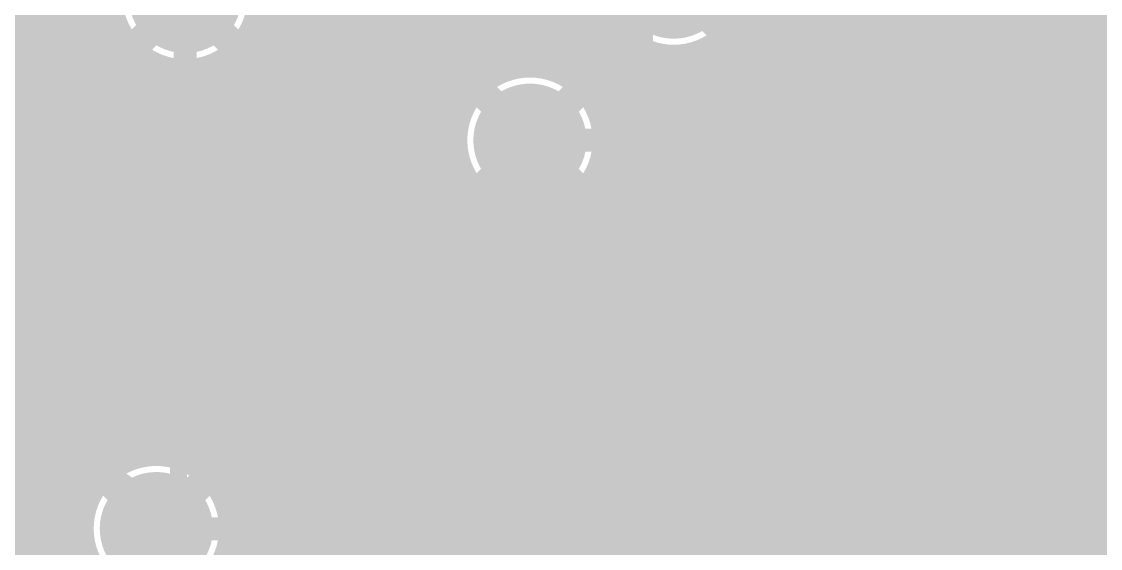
# Model space of a CAD drawing. Extents: x -118 to 4, y -52 to 56.
# Drawn here: x -24.43 to -14.9, y 28.66 to 33.31 of the extents above; entities that cross this region are included whole.
import ezdxf

# ---------------------------------------------------------------- set-up
doc = ezdxf.new("R2010")
doc.units = 0
doc.header["$MEASUREMENT"] = 0
doc.layers.get('0').update_dxf_attribs({"linetype": 'CONTINUOUS'})
for name, color, linetype in [('22-302-0_BOT', 7, 'CONTINUOUS'), ('22-302-0_DRD', 7, 'CONTINUOUS'), ('22-302-0_DRL', 2, 'CONTINUOUS'), ('22-302-0_GND', 1, 'CONTINUOUS'), ('22-302-0_IN1', 3, 'CONTINUOUS'), ('22-302-0_SMB', 5, 'CONTINUOUS'), ('22-302-0_SMT', 10, 'CONTINUOUS'), ('22-302-0_SPB', 14, 'CONTINUOUS'), ('22-302-0_SPT', 9, 'CONTINUOUS'), ('22-302-0_SSB', 12, 'CONTINUOUS'), ('22-302-0_SST', 11, 'CONTINUOUS'), ('22-302-0_TOP', 13, 'CONTINUOUS'), ('THRUHOLE_TAP', 7, 'CONTINUOUS')]:
    doc.layers.add(name, color=color, linetype=linetype)

# ---------------------------------------------------------------- blocks, each defined once
blk = doc.blocks.new('ROUND_50')
at = {"const_width": 0.35052}
blk.add_lwpolyline([(-0.17526, 0, 1), (0.17526, 0, 1)], format="xyb", close=True, dxfattribs=at)
blk = doc.blocks.new('OBLONG_64')
at = {"const_width": 0.2794}
blk.add_lwpolyline([(0, 0.7493), (0, -0.7493)], dxfattribs=at)
at = {"const_width": 0.1397}
for points in [[(-0.06985, 0.7493, 1), (0.06985, 0.7493, 1)], [(-0.06985, -0.7493, 1), (0.06985, -0.7493, 1)]]:
    blk.add_lwpolyline(points, format="xyb", close=True, dxfattribs=at)
blk = doc.blocks.new('RECTANGLE_11')
blk.add_solid([(0.1397, 0.889), (0.1397, -0.889), (-0.1397, 0.889), (-0.1397, -0.889)])
blk = doc.blocks.new('ROUND_106')
at = {"const_width": 0.10033}
blk.add_lwpolyline([(-0.050164, 0, 1), (0.050164, 0, 1)], format="xyb", close=True, dxfattribs=at)
blk = doc.blocks.new('ROUND_107')
at = {"const_width": 0.10033}
blk.add_lwpolyline([(-0.050164, 0, 1), (0.050164, 0, 1)], format="xyb", close=True, dxfattribs=at)
blk = doc.blocks.new('ROUND_93')
at = {"const_width": 0.50038}
blk.add_lwpolyline([(-0.25019, 0, 1), (0.25019, 0, 1)], format="xyb", close=True, dxfattribs=at)
blk = doc.blocks.new('ROUND_95')
at = {"const_width": 0.50038}
blk.add_lwpolyline([(-0.25019, 0, 1), (0.25019, 0, 1)], format="xyb", close=True, dxfattribs=at)
blk = doc.blocks.new('ROUND_58')
at = {"const_width": 0.35052}
blk.add_lwpolyline([(-0.17526, 0, 1), (0.17526, 0, 1)], format="xyb", close=True, dxfattribs=at)
blk = doc.blocks.new('RECTANGLE_10')
blk.add_solid([(0.63627, 0.51308), (0.63627, -0.51308), (-0.63627, 0.51308), (-0.63627, -0.51308)])
blk = doc.blocks.new('ROUND_98')
at = {"const_width": 0.10033}
blk.add_lwpolyline([(-0.050164, 0, 1), (0.050164, 0, 1)], format="xyb", close=True, dxfattribs=at)

msp = doc.modelspace()

# ---------------------------------------------------------------- linework, layer by layer
at = {"layer": '22-302-0_BOT'}
for points, const_width in [([(-1.27, 55.118), (-1.27, 42.418), (-3.429, 40.259), (-3.429, 30.099), (-4.318, 29.21), (-16.129, 29.21), (-16.45158, 29.53258), (-16.45158, 30.5181)], 0.2032), ([(-19.304, 38.862), (-19.304, 35.687), (-22.95652, 32.03448), (-22.95652, 30.5181)], 0.2032), ([(-18.034, 37.719), (-18.034, 34.925), (-17.45234, 34.34334), (-17.45234, 30.5181)], 0.2032), ([(-16.95196, 30.5181), (-16.95196, 36.50996), (-17.018, 36.576), (-16.891, 36.576)], 0.2032), ([(-15.3162, 35.82416), (-15.3162, 29.6164)], 0.254), ([(-15.9512, 30.5181), (-15.9512, 35.0012), (-16.129, 35.179), (-16.129, 35.306)], 0.2032), ([(-15.5448, 34.95802), (-15.5448, 31.50362)], 0.254), ([(-15.5448, 34.95802), (-15.5448, 31.50362)], 0.254), ([(-23.7744, 33.74136), (-23.7744, 33.34258)], 0.254), ([(-18.95348, 30.5181), (-18.95348, 33.37052), (-18.669, 33.655)], 0.2032), ([(-25.654, 31.496), (-24.765, 31.496), (-24.13, 32.131), (-24.13, 33.147), (-24.48306, 33.50006), (-25.4381, 33.50006)], 0.2032), ([(-23.6347, 33.3248), (-23.76424, 33.3248)], 0.254), ([(-15.15364, 33.3248), (-15.5448, 33.3248)], 0.254), ([(-23.7236, 33.147), (-23.7236, 32.131)], 0.254), ([(-23.51278, 33.0962), (-23.7236, 33.0962)], 0.254), ([(-23.5458, 33.13938), (-23.5458, 31.72714)], 0.254), ([(-15.17904, 33.0962), (-15.5448, 33.0962)], 0.254), ([(-22.58822, 32.97682), (-23.23846, 32.32658)], 0.254), ([(-23.14702, 32.8676), (-23.7236, 32.8676)], 0.254), ([(-23.3172, 32.93364), (-23.3172, 32.22244)], 0.254), ([(-22.69744, 32.8676), (-22.82444, 32.8676)], 0.254), ([(-15.16888, 32.8676), (-15.5448, 32.8676)], 0.254), ([(-23.0886, 32.8549), (-23.0886, 32.47644)], 0.254), ([(-22.86, 32.85998), (-22.86, 32.70504)], 0.254), ([(-22.92604, 32.639), (-23.7236, 32.639)], 0.254), ([(-15.16634, 32.639), (-15.5448, 32.639)], 0.254), ([(-23.15464, 32.4104), (-23.7236, 32.4104)], 0.254), ([(-15.17904, 32.4104), (-15.5448, 32.4104)], 0.254), ([(-19.939, 32.258), (-20.45462, 31.74238), (-20.45462, 30.5181)], 0.2032), ([(-15.0876, 32.2072), (-15.0876, 29.6164)], 0.254), ([(-23.33498, 32.1818), (-23.7236, 32.1818)], 0.254), ([(-15.06474, 32.1818), (-15.5448, 32.1818)], 0.254), ([(-23.36292, 32.03448), (-23.36292, 31.72714)], 0.254), ([(-14.859, 32.04972), (-14.859, 29.6164)], 0.254), ([(-23.7744, 31.93288), (-23.7744, 31.61284)], 0.254), ([(-23.36292, 31.9532), (-23.76424, 31.9532)], 0.254), ([(-10.11936, 31.9532), (-15.5448, 31.9532)], 0.254), ([(-23.84298, 31.84398), (-24.4729, 31.21152)], 0.254), ([(-23.56612, 31.7246), (-23.96236, 31.7246)], 0.254), ([(-9.89076, 31.7246), (-15.5448, 31.7246)], 0.254), ([(-24.003, 31.68396), (-24.003, 30.54604)], 0.254), ([(-24.2316, 31.45536), (-24.2316, 30.31744)], 0.254), ([(-23.86584, 31.496), (-24.19096, 31.496)], 0.254), ([(-9.88568, 31.496), (-15.53972, 31.496)], 0.254), ([(-23.9268, 31.2674), (-24.41956, 31.2674)], 0.254), ([(-23.9268, 31.2674), (-23.9268, 30.62224)], 0.254), ([(-15.4813, 31.2674), (-15.4813, 29.7688)], 0.254), ([(-9.88568, 31.2674), (-15.4813, 31.2674)], 0.254), ([(-24.4602, 31.22676), (-24.4602, 30.08884)], 0.254), ([(-23.9268, 31.0388), (-25.15108, 31.0388)], 0.254), ([(-9.88568, 31.0388), (-15.4813, 31.0388)], 0.254), ([(-23.9268, 30.8102), (-27.41676, 30.8102)], 0.254), ([(-9.88568, 30.8102), (-15.4813, 30.8102)], 0.254), ([(-23.96744, 30.5816), (-27.64536, 30.5816)], 0.254), ([(-23.9268, 30.62224), (-24.66594, 29.8831)], 0.254), ([(-9.88568, 30.5816), (-15.4813, 30.5816)], 0.254), ([(-60.325, 18.923), (-60.325, 18.669), (-57.404, 15.748), (-40.005, 15.748), (-38.608, 17.145), (-25.6159, 17.145), (-24.384, 18.40992), (-24.384, 29.591), (-23.4569, 30.5181)], 0.2032), ([(-23.622, 18.796), (-23.876, 19.05), (-23.876, 27.051), (-22.479, 28.448), (-22.479, 28.956), (-21.95576, 29.47924), (-21.95576, 30.5181)], 0.2032), ([(-22.098, 18.796), (-22.606, 18.796), (-23.495, 19.685), (-23.495, 26.7716), (-21.971, 28.2956), (-21.971, 28.829), (-21.45538, 29.34462), (-21.45538, 30.5181)], 0.2032), ([(-22.45614, 30.5181), (-22.45614, 29.61386), (-23.241, 28.829)], 0.2032), ([(-20.955, 30.5181), (-20.955, 29.21), (-21.59, 28.575), (-21.59, 28.067), (-23.114, 26.543), (-23.114, 21.082), (-20.828, 18.796), (-20.574, 18.796)], 0.2032), ([(-1.778, 26.416), (-1.651, 26.289), (-1.651, 24.638), (-5.461, 20.828), (-19.05, 20.828), (-20.955, 22.733), (-20.955, 28.321), (-20.45462, 28.82138), (-20.45462, 30.5181)], 0.2032), ([(-19.95424, 30.5181), (-19.95424, 28.55976), (-20.32, 28.194), (-20.32, 22.733), (-18.923, 21.336), (-8.89, 21.336), (-7.493, 22.733), (-7.493, 22.86)], 0.2032), ([(-19.45386, 30.5181), (-19.45386, 28.321), (-19.812, 27.96286), (-19.812, 22.987), (-18.669, 21.844), (-12.827, 21.844), (-10.541, 24.13)], 0.2032), ([(-18.95348, 30.5181), (-18.95348, 28.194), (-19.304, 27.84348), (-19.304, 23.241), (-18.415, 22.352), (-16.383, 22.352), (-15.367, 23.368), (-15.367, 24.13)], 0.2032), ([(-18.4531, 30.5181), (-18.4531, 27.3431), (-18.4912, 27.305)], 0.2032), ([(-17.0688, 27.305), (-17.0688, 28.4988), (-17.95272, 29.38272), (-17.95272, 30.5181)], 0.2032), ([(-24.19604, 30.353), (-27.87396, 30.353)], 0.254), ([(-3.8354, 30.353), (-15.4813, 30.353)], 0.254), ([(-24.42464, 30.1244), (-28.0924, 30.1244)], 0.254), ([(-3.97764, 30.1244), (-15.4813, 30.1244)], 0.254), ([(-4.20624, 29.8958), (-15.4813, 29.8958)], 0.254), ([(-4.43484, 29.6672), (-15.49146, 29.6672)], 0.254), ([(-4.48564, 29.6164), (-15.5067, 29.6164)], 0.254), ([(-16.98244, 29.2989), (-17.29486, 29.2989)], 0.254), ([(-17.29486, 29.2989), (-16.78178, 28.78582)], 0.254), ([(-17.145, 29.2989), (-17.145, 29.14904)], 0.254), ([(-16.98244, 29.2989), (-16.95196, 29.29791)], 0.254), ([(-16.9164, 29.2989), (-16.9164, 28.92044)], 0.254), ([(-16.70304, 29.21), (-17.20596, 29.21)], 0.254), ([(-16.73352, 29.24048), (-16.41602, 28.92298)], 0.254), ([(-16.6878, 29.19476), (-16.6878, 28.64104)], 0.254), ([(-16.47444, 28.9814), (-16.97736, 28.9814)], 0.254), ([(-16.4592, 28.96616), (-16.4592, 28.1178)], 0.254), ([(-16.2306, 28.8163), (-16.2306, 23.65756)], 0.254), ([(-4.318, 28.8036), (-16.129, 28.8036)], 0.254), ([(-16.002, 28.8036), (-16.002, 24.3713)], 0.254), ([(-15.7734, 28.8036), (-15.7734, 24.67356)], 0.254), ([(-15.5448, 28.8036), (-15.5448, 24.78532)], 0.254), ([(-15.3162, 28.8036), (-15.3162, 24.80818)], 0.254), ([(-15.0876, 28.8036), (-15.0876, 24.74976)], 0.254), ([(-14.859, 28.8036), (-14.859, 24.58212)], 0.254), ([(-1.4224, 28.7528), (-16.7513, 28.7528)], 0.254)]:
    msp.add_lwpolyline(points, dxfattribs=dict(at, const_width=const_width))
at = {"layer": '22-302-0_BOT', "const_width": 0.254}
for points in [[(-23.66772, 33.528, 0.4142136), (-22.987, 32.84728)], [(-15.1892, 33.50006, 0.1423214), (-15.11605, 33.24827)], [(-23.7236, 33.147, 0.1989115), (-23.84263, 33.43437)], [(-15.11554, 33.2486, 0.1411516), (-15.18724, 32.99968)], [(-22.987, 32.84728, 0.1578737), (-22.58798, 32.97649)], [(-15.1892, 32.99968, 0.1423214), (-15.11605, 32.74789)], [(-15.11554, 32.74822, 0.1411516), (-15.18724, 32.4993)], [(-15.1892, 32.4993, 0.4142136), (-14.7193, 32.0294)], [(-23.24354, 32.3215, 0.1989124), (-23.36243, 32.03448)], [(-23.24354, 32.3215, 0.1989124), (-23.36243, 32.03448)], [(-23.84298, 31.84398, 0.1989124), (-23.72409, 32.131)], [(-23.84298, 31.84398, 0.1989124), (-23.72409, 32.131)], [(-23.4569, 31.7373, 0.4142136), (-23.9268, 31.2674)], [(-23.36292, 31.72714, 0.0504532), (-23.4569, 31.73665)], [(-15.4813, 31.2674, 0.132394), (-15.54494, 31.50354)], [(-24.765, 31.0896, 0.1989124), (-24.47763, 31.20863)], [(-15.5067, 29.6164, 0.0827625), (-15.4813, 29.7688)], [(-16.95196, 29.2989, 0.0827625), (-16.79956, 29.3243)], [(-16.79956, 29.3243, 0.0615918), (-16.73835, 29.24581)], [(-16.79956, 29.3243, 0.0615918), (-16.73835, 29.24581)], [(-16.41602, 28.92298, 0.1989124), (-16.129, 28.80409)], [(-16.6624, 28.4988, 0.1989115), (-16.78143, 28.78617)]]:
    msp.add_lwpolyline(points, format="xyb", dxfattribs=at)
at = {"layer": '22-302-0_DRD', "const_width": 0.254}
for points in [[(-18.034, 34.29), (-19.304, 33.02)], [(-18.034, 33.02), (-19.304, 34.29)], [(-22.352, 34.163), (-23.622, 32.893)], [(-22.352, 32.893), (-23.622, 34.163)], [(-19.304, 32.893), (-20.574, 31.623)], [(-19.304, 31.623), (-20.574, 32.893)], [(-22.606, 29.464), (-23.876, 28.194)], [(-22.606, 28.194), (-23.876, 29.464)]]:
    msp.add_lwpolyline(points, dxfattribs=at)
at = {"layer": '22-302-0_IN1', "const_width": 0.254}
for points in [[(-15.4432, 55.372), (-15.4432, 24.80564)], [(-15.2146, 50.62474), (-15.2146, 27.14752)], [(-14.986, 50.36312), (-14.986, 27.29992)], [(-21.1582, 46.33214), (-21.1582, 19.14398)], [(-24.3586, 41.74236), (-24.3586, 10.76198)], [(-20.9296, 38.68674), (-20.9296, 19.37512)], [(-17.7292, 37.11194), (-17.7292, 23.63978)], [(-17.9578, 37.04336), (-17.9578, 23.7617)], [(-20.701, 36.45916), (-20.701, 19.46402)], [(-24.13, 36.37788), (-24.13, 19.24812)], [(-23.9014, 36.21024), (-23.9014, 28.98902)], [(-19.558, 36.25088), (-19.558, 32.82188)], [(-17.5006, 36.27374), (-17.5006, 23.27402)], [(-23.6728, 36.15182), (-23.6728, 29.35478)], [(-20.4724, 36.1569), (-20.4724, 32.67964)], [(-21.3868, 36.07308), (-21.3868, 21.71192)], [(-20.2438, 36.04514), (-20.2438, 32.86506)], [(-20.0152, 36.02482), (-20.0152, 32.93364)], [(-19.7866, 36.08324), (-19.7866, 32.92094)], [(-17.272, 36.01212), (-17.272, 23.3553)], [(-22.0726, 35.93592), (-22.0726, 21.84908)], [(-21.6154, 35.93592), (-21.6154, 21.84908)], [(-21.844, 35.89528), (-21.844, 21.88972)], [(-17.0434, 35.91306), (-17.0434, 23.65756)], [(-16.8148, 35.90036), (-16.8148, 23.76932)], [(-22.3012, 34.79038), (-22.3012, 21.71192)], [(-16.5862, 34.80308), (-16.5862, 23.79218)], [(-15.6718, 34.80308), (-15.6718, 24.73706)], [(-16.3576, 34.66592), (-16.3576, 23.73376)], [(-16.129, 34.62528), (-16.129, 23.56612)], [(-15.9004, 34.66592), (-15.9004, 24.55164)], [(-19.3294, 33.49244), (-19.3294, 32.55772)], [(-23.62708, 33.2994), (-32.35706, 33.2994)], [(-19.24812, 33.2994), (-22.34692, 33.2994)], [(2.921, 33.2994), (-18.08988, 33.2994)], [(-18.1864, 33.17494), (-18.1864, 23.79218)], [(-23.48992, 33.0708), (-32.34436, 33.0708)], [(-19.01698, 33.0708), (-22.48408, 33.0708)], [(-19.1008, 33.12922), (-19.1008, 17.37106)], [(2.921, 33.0708), (-18.32102, 33.0708)], [(-23.4442, 33.02508), (-23.4442, 29.4767)], [(-22.5298, 33.02508), (-22.5298, 19.32178)], [(-18.8722, 33.00476), (-18.8722, 17.43964)], [(-18.6436, 32.97428), (-18.6436, 23.59152)], [(-18.415, 33.02508), (-18.415, 23.74392)], [(-23.2156, 32.88792), (-23.2156, 29.50718)], [(-22.7584, 32.88792), (-22.7584, 29.30652)], [(-20.28698, 32.8422), (-32.41294, 32.8422)], [(-22.987, 32.84728), (-22.987, 29.45892)], [(2.921, 32.8422), (-19.59102, 32.8422)], [(-20.51812, 32.6136), (-32.59836, 32.6136)], [(2.921, 32.6136), (-19.35988, 32.6136)], [(-20.60702, 32.385), (-29.26588, 32.385)], [(2.921, 32.385), (-19.27098, 32.385)], [(-20.60956, 32.1564), (-25.49144, 32.1564)], [(2.921, 32.1564), (-19.2659, 32.1564)], [(-20.53336, 31.9278), (-25.12822, 31.9278)], [(2.921, 31.9278), (-19.34464, 31.9278)], [(-19.3294, 31.95574), (-19.3294, 17.18564)], [(-20.4724, 31.83636), (-20.4724, 19.46656)], [(-20.32508, 31.6992), (-25.00376, 31.6992)], [(-20.2438, 31.65094), (-20.2438, 19.39036)], [(-19.558, 31.69412), (-19.558, -3.048)], [(2.921, 31.6992), (-19.55038, 31.6992)], [(-20.0152, 31.58236), (-20.0152, 19.18208)], [(-19.7866, 31.59506), (-19.7866, -3.048)], [(2.921, 31.4706), (-24.97328, 31.4706)], [(2.921, 31.242), (-25.02408, 31.242)], [(0.84836, 31.0134), (-25.17394, 31.0134)], [(0.66294, 30.7848), (-54.17312, 30.7848)], [(0.59436, 30.5562), (-54.07406, 30.5562)], [(0.60706, 30.3276), (-54.06136, 30.3276)], [(0.70612, 30.099), (-54.12994, 30.099)], [(0.96774, 29.8704), (-54.31536, 29.8704)], [(2.921, 29.6418), (-61.06922, 29.6418)], [(-23.58898, 29.4132), (-60.94476, 29.4132)], [(2.921, 29.4132), (-22.89302, 29.4132)], [(-23.82012, 29.1846), (-60.91428, 29.1846)], [(2.921, 29.1846), (-22.66188, 29.1846)], [(-23.90902, 28.956), (-60.96508, 28.956)], [(2.921, 28.956), (-22.57298, 28.956)], [(-23.91156, 28.7274), (-61.11494, 28.7274)], [(2.921, 28.7274), (-22.5679, 28.7274)], [(-23.9014, 28.66644), (-23.9014, 19.41576)]]:
    msp.add_lwpolyline(points, dxfattribs=at)
for points in [[(-19.34972, 33.655, 0.4142136), (-18.669, 32.97428)], [(-18.669, 32.97428, 0.4142136), (-17.98828, 33.655)], [(-23.66772, 33.528, 0.4142136), (-22.987, 32.84728)], [(-22.987, 32.84728, 0.4142136), (-22.30628, 33.528)], [(-19.939, 32.93872, 0.4142136), (-20.61972, 32.258)], [(-19.25828, 32.258, 0.4142136), (-19.939, 32.93872)], [(-20.61972, 32.258, 0.4142136), (-19.939, 31.57728)], [(-19.939, 31.57728, 0.4142136), (-19.25828, 32.258)], [(-23.241, 29.50972, 0.4142136), (-23.92172, 28.829)], [(-22.56028, 28.829, 0.4142136), (-23.241, 29.50972)], [(-23.92172, 28.829, 0.4142136), (-23.241, 28.14828)], [(-23.241, 28.14828, 0.4142136), (-22.56028, 28.829)]]:
    msp.add_lwpolyline(points, format="xyb", dxfattribs=at)
at = {"layer": '22-302-0_SSB', "const_width": 0.1524}
msp.add_lwpolyline([(-15.24, 39.497), (-15.24, 31.75), (-24.13, 31.75), (-24.13, 40.64), (-16.383, 40.64), (-15.24, 39.497)], dxfattribs=at)
at = {"layer": '22-302-0_SST', "const_width": 0.1524}
for points in [[(-15.43304, 32.47898), (-15.26286, 32.5374), (-15.26286, 32.893), (-15.43304, 32.95142), (-15.77086, 32.95142), (-15.94104, 32.83458), (-15.94104, 32.47898), (-16.27886, 32.47898), (-16.27886, 32.95142)], [(-15.26286, 32.11322), (-15.26286, 31.6992), (-16.27886, 31.6992)], [(-15.26286, 30.861), (-15.26286, 31.2166), (-15.60068, 31.33598), (-15.94104, 31.33598), (-16.27886, 31.2166), (-16.27886, 30.861)], [(-15.26286, 30.91942), (-16.27886, 30.91942)], [(-15.24, 26.797), (-16.51, 26.797), (-16.764, 27.051), (-16.764, 30.353), (-14.986, 30.353), (-14.986, 27.051), (-15.24, 26.797)], [(-23.04542, 29.37256), (-23.04542, 28.90012), (-23.72106, 29.37256), (-23.89124, 29.37256), (-24.06142, 29.31414), (-24.06142, 28.95854), (-23.89124, 28.90012)], [(-21.39442, 28.96616), (-21.39442, 29.32176), (-21.22424, 29.38272), (-21.05406, 29.38272), (-20.88642, 29.32176), (-20.88642, 28.96616), (-21.05406, 28.90774), (-21.22424, 28.90774), (-21.90242, 29.14396)]]:
    msp.add_lwpolyline(points, dxfattribs=at)
at = {"layer": '22-302-0_TOP'}
for points, const_width in [([(-14.605, 50.927), (-14.605, 34.036), (-16.383, 32.258), (-19.939, 32.258)], 0.2032), ([(-25.4, 26.1112), (-25.4, 26.162), (-26.035, 26.797), (-26.035, 28.067), (-21.59, 32.512), (-21.59, 35.179), (-20.066, 36.703)], 0.2032), ([(-21.844, 36.576), (-22.098, 36.322), (-22.098, 32.639), (-26.543, 28.194), (-26.543, 21.971), (-26.924, 21.59), (-26.924, 20.955), (-26.416, 20.447), (-20.32, 20.447), (-19.685, 21.082), (-19.685, 22.86)], 0.2032), ([(-19.431, 36.34994), (-19.431, 32.77616)], 0.254), ([(-19.6596, 36.10102), (-19.6596, 32.92856)], 0.254), ([(-20.1168, 35.97656), (-20.1168, 32.96158)], 0.254), ([(-19.8882, 35.99942), (-19.8882, 32.9819)], 0.254), ([(-20.3454, 35.74796), (-20.3454, 32.85998)], 0.254), ([(-20.574, 35.51936), (-20.574, 32.61106)], 0.254), ([(-20.8026, 35.29076), (-20.8026, 29.30652)], 0.254), ([(-21.0312, 35.06216), (-21.0312, 29.30652)], 0.254), ([(-21.11248, 34.98088), (-21.11248, 32.512)], 0.254), ([(-14.26718, 33.69818), (-16.04264, 31.92272)], 0.254), ([(-22.987, 33.528), (-22.987, 32.512), (-27.051, 28.448), (-27.051, 22.098), (-27.686, 21.463), (-27.686, 19.939)], 0.2032), ([(-19.27098, 33.2486), (-21.11248, 33.2486)], 0.254), ([(-19.2024, 33.16224), (-19.2024, 32.73552)], 0.254), ([(-16.1417, 33.17748), (-18.1229, 33.17748)], 0.254), ([(-18.0594, 33.17748), (-18.0594, 32.73552)], 0.254), ([(-17.8308, 33.17748), (-17.8308, 32.73552)], 0.254), ([(-17.6022, 33.17748), (-17.6022, 32.73552)], 0.254), ([(-17.3736, 33.17748), (-17.3736, 32.73552)], 0.254), ([(-17.145, 33.17748), (-17.145, 32.73552)], 0.254), ([(-16.9164, 33.17748), (-16.9164, 32.73552)], 0.254), ([(-16.6878, 33.17748), (-16.6878, 32.73552)], 0.254), ([(-16.13916, 33.17748), (-16.58112, 32.73552)], 0.254), ([(-16.4592, 33.17748), (-16.4592, 32.85744)], 0.254), ([(-16.2306, 33.17748), (-16.2306, 33.08604)], 0.254), ([(-14.859, 33.10636), (-14.859, 29.81452)], 0.254), ([(-19.02206, 33.02), (-21.11248, 33.02)], 0.254), ([(-18.9738, 32.9946), (-18.9738, 32.73552)], 0.254), ([(-16.29664, 33.02), (-18.31594, 33.02)], 0.254), ([(-18.288, 33.03524), (-18.288, 32.73552)], 0.254), ([(3.048, 33.02), (-14.94536, 33.02)], 0.254), ([(-18.7452, 32.9311), (-18.7452, 32.73552)], 0.254), ([(-18.5166, 32.9438), (-18.5166, 32.73552)], 0.254), ([(-15.0876, 32.87776), (-15.0876, 30.48)], 0.254), ([(-20.43176, 32.7914), (-21.11248, 32.7914)], 0.254), ([(-16.52524, 32.7914), (-19.44624, 32.7914)], 0.254), ([(3.048, 32.7914), (-15.17396, 32.7914)], 0.254), ([(-16.58112, 32.73552), (-19.3929, 32.73552)], 0.254), ([(-15.3162, 32.64916), (-15.3162, 30.48)], 0.254), ([(-20.59686, 32.5628), (-21.11248, 32.5628)], 0.254), ([(3.048, 32.5628), (-15.40256, 32.5628)], 0.254), ([(-15.5448, 32.42056), (-15.5448, 30.48)], 0.254), ([(-20.66036, 32.3342), (-21.1455, 32.3342)], 0.254), ([(3.048, 32.3342), (-15.63116, 32.3342)], 0.254), ([(-21.25218, 32.17418), (-24.9174, 28.50642)], 0.254), ([(-20.64766, 32.1056), (-21.32076, 32.1056)], 0.254), ([(-21.2598, 32.16656), (-21.2598, 29.30652)], 0.254), ([(3.048, 32.1056), (-15.85976, 32.1056)], 0.254), ([(-15.7734, 32.19196), (-15.7734, 30.48)], 0.254), ([(-21.4884, 31.93796), (-21.4884, 29.30652)], 0.254), ([(-16.002, 31.96336), (-16.002, 30.48)], 0.254), ([(-20.55622, 31.877), (-21.54936, 31.877)], 0.254), ([(-20.574, 31.90494), (-20.574, 29.30652)], 0.254), ([(3.048, 31.877), (-16.09344, 31.877)], 0.254), ([(-19.431, 31.7373), (-19.431, 29.30652)], 0.254), ([(-16.383, 31.78048), (-19.3929, 31.78048)], 0.254), ([(-19.2024, 31.78048), (-19.2024, 29.30652)], 0.254), ([(-18.9738, 31.78048), (-18.9738, 29.30652)], 0.254), ([(-18.7452, 31.78048), (-18.7452, 29.30652)], 0.254), ([(-18.5166, 31.78048), (-18.5166, 29.30652)], 0.254), ([(-18.288, 31.78048), (-18.288, 29.23286)], 0.254), ([(-18.0594, 31.78048), (-18.0594, 29.05252)], 0.254), ([(-17.8308, 31.78048), (-17.8308, 29.05252)], 0.254), ([(-17.6022, 31.78048), (-17.6022, 29.05252)], 0.254), ([(-17.3736, 31.78048), (-17.3736, 29.05252)], 0.254), ([(-17.145, 31.78048), (-17.145, 29.05252)], 0.254), ([(-16.9164, 31.78048), (-16.9164, 29.05252)], 0.254), ([(-16.6878, 31.78048), (-16.6878, 30.48)], 0.254), ([(-16.4592, 31.78048), (-16.4592, 30.48)], 0.254), ([(-16.2306, 31.80334), (-16.2306, 30.48)], 0.254), ([(-20.3327, 31.6484), (-21.77796, 31.6484)], 0.254), ([(-21.717, 31.70936), (-21.717, 29.30652)], 0.254), ([(-20.3454, 31.65602), (-20.3454, 29.30652)], 0.254), ([(3.048, 31.6484), (-19.54276, 31.6484)], 0.254), ([(-20.1168, 31.55442), (-20.1168, 29.30652)], 0.254), ([(-19.8882, 31.5341), (-19.8882, 29.30652)], 0.254), ([(-19.6596, 31.58744), (-19.6596, 29.30652)], 0.254), ([(-21.9456, 31.48076), (-21.9456, 29.30652)], 0.254), ([(3.048, 31.4198), (-22.00656, 31.4198)], 0.254), ([(-22.1742, 31.25216), (-22.1742, 29.30652)], 0.254), ([(1.12268, 31.1912), (-22.23516, 31.1912)], 0.254), ([(0.72644, 30.9626), (-22.46376, 30.9626)], 0.254), ([(-22.4028, 31.02356), (-22.4028, 29.30652)], 0.254), ([(-22.6314, 30.79496), (-22.6314, 29.30652)], 0.254), ([(0.58928, 30.734), (-22.69236, 30.734)], 0.254), ([(0.54356, 30.5054), (-22.92096, 30.5054)], 0.254), ([(-22.86, 30.56636), (-22.86, 29.44622)], 0.254), ([(-16.88846, 30.48), (-16.88846, 29.05252)], 0.254), ([(-14.86154, 30.48), (-16.88846, 30.48)], 0.254), ([(-14.86154, 30.48), (-14.86154, 29.81452)], 0.254), ([(-23.0886, 30.33776), (-23.0886, 29.53766)], 0.254), ([(-16.88846, 30.2768), (-23.14956, 30.2768)], 0.254), ([(-13.07846, 30.2768), (-14.86154, 30.2768)], 0.254), ([(-23.3172, 30.10916), (-23.3172, 29.55036)], 0.254), ([(-16.88846, 30.0482), (-23.37816, 30.0482)], 0.254), ([(-14.82852, 30.0482), (-14.86154, 30.0482)], 0.254), ([(-13.11148, 30.06852), (-14.82852, 30.06852)], 0.254), ([(-14.82852, 30.06852), (-14.82852, 29.81452)], 0.254), ([(-16.88846, 29.8196), (-23.60676, 29.8196)], 0.254), ([(-23.5458, 29.88056), (-23.5458, 29.48686)], 0.254), ([(-14.82852, 29.8196), (-14.86154, 29.8196)], 0.254), ([(-14.82852, 29.81452), (-14.86154, 29.81452)], 0.254), ([(-23.7744, 29.65196), (-23.7744, 29.32176)], 0.254), ([(-16.88846, 29.591), (-23.83536, 29.591)], 0.254), ([(-13.97, 29.2862), (-15.6972, 29.2862), (-15.875, 29.464), (-15.875, 29.591)], 0.3048), ([(-23.73376, 29.3624), (-24.06396, 29.3624)], 0.254), ([(-24.003, 29.42336), (-24.003, 28.50642)], 0.254), ([(-16.88846, 29.3624), (-22.74824, 29.3624)], 0.254), ([(-23.241, 28.829), (-18.542, 28.829), (-18.288, 28.575), (-0.635, 28.575), (0, 29.21), (1.1938, 29.21), (1.27, 29.2862)], 0.2032), ([(-18.542, 29.30652), (-22.6949, 29.30652)], 0.254), ([(-24.2316, 29.19476), (-24.2316, 28.50642)], 0.254), ([(-18.20164, 29.16428), (-18.08988, 29.05252)], 0.254), ([(-23.89886, 29.1338), (-24.29256, 29.1338)], 0.254), ([(-16.88846, 29.1338), (-18.17116, 29.1338)], 0.254), ([(-16.88846, 29.05252), (-18.08988, 29.05252)], 0.254), ([(-24.4602, 28.96616), (-24.4602, 28.50642)], 0.254), ([(-23.96236, 28.9052), (-24.52116, 28.9052)], 0.254), ([(-23.94966, 28.6766), (-24.74976, 28.6766)], 0.254)]:
    msp.add_lwpolyline(points, dxfattribs=dict(at, const_width=const_width))
at = {"layer": '22-302-0_TOP', "const_width": 0.254}
for points in [[(-19.39544, 33.655, 0.4142136), (-18.669, 32.92856)], [(-18.669, 32.92856, 0.2163582), (-18.12214, 33.17681)], [(-19.939, 32.98444, 0.4142136), (-20.66544, 32.258)], [(-19.3929, 32.73552, 0.2163581), (-19.939, 32.98343)], [(-21.25218, 32.17418, 0.1989124), (-21.11225, 32.512)], [(-21.25218, 32.17418, 0.1989124), (-21.11225, 32.512)], [(-20.66544, 32.258, 0.4142136), (-19.939, 31.53156)], [(-16.383, 31.78048, 0.1989124), (-16.04534, 31.92034)], [(-16.383, 31.78048, 0.1989124), (-16.04534, 31.92034)], [(-19.939, 31.53156, 0.2163582), (-19.39214, 31.77981)], [(-23.241, 29.55544, 0.4142136), (-23.96744, 28.829)], [(-22.6949, 29.30652, 0.2163581), (-23.241, 29.55443)], [(-18.20418, 29.16682, 0.1989124), (-18.542, 29.30675)], [(-23.96744, 28.829, 0.1156415), (-23.89176, 28.50616)]]:
    msp.add_lwpolyline(points, format="xyb", dxfattribs=at)

# ---------------------------------------------------------------- block references
at = {"layer": '22-302-0_BOT'}
for name, p in [('ROUND_50', (-18.669, 33.655)), ('ROUND_50', (-22.987, 33.528)), ('ROUND_50', (-19.939, 32.258)), ('OBLONG_64', (-23.4569, 30.5181)), ('OBLONG_64', (-22.95652, 30.5181)), ('RECTANGLE_11', (-22.45614, 30.5181)), ('OBLONG_64', (-21.95576, 30.5181)), ('OBLONG_64', (-21.45538, 30.5181)), ('OBLONG_64', (-20.955, 30.5181)), ('OBLONG_64', (-20.45462, 30.5181)), ('OBLONG_64', (-19.95424, 30.5181)), ('OBLONG_64', (-19.45386, 30.5181)), ('OBLONG_64', (-18.95348, 30.5181)), ('OBLONG_64', (-18.4531, 30.5181)), ('OBLONG_64', (-17.95272, 30.5181)), ('RECTANGLE_11', (-17.45234, 30.5181)), ('OBLONG_64', (-16.95196, 30.5181)), ('OBLONG_64', (-16.45158, 30.5181)), ('OBLONG_64', (-15.9512, 30.5181)), ('ROUND_50', (-23.241, 28.829))]:
    msp.add_blockref(name, p, dxfattribs=at)
at = {"layer": '22-302-0_DRL'}
for name, p in [('ROUND_107', (-19.939, 32.258)), ('ROUND_106', (-23.241, 28.829))]:
    msp.add_blockref(name, p, dxfattribs=at)
at = {"layer": '22-302-0_GND'}
for name, p in [('ROUND_93', (-18.669, 33.655)), ('ROUND_95', (-22.987, 33.528)), ('ROUND_93', (-19.939, 32.258)), ('ROUND_95', (-23.241, 28.829))]:
    msp.add_blockref(name, p, dxfattribs=at)
at = {"layer": '22-302-0_IN1'}
for name, p in [('ROUND_50', (-18.669, 33.655)), ('ROUND_50', (-22.987, 33.528)), ('ROUND_58', (-19.939, 32.258)), ('ROUND_50', (-23.241, 28.829))]:
    msp.add_blockref(name, p, dxfattribs=at)
at = {"layer": '22-302-0_SMB'}
for name, p in [('OBLONG_64', (-23.4569, 30.5181)), ('OBLONG_64', (-22.95652, 30.5181)), ('RECTANGLE_11', (-22.45614, 30.5181)), ('OBLONG_64', (-21.95576, 30.5181)), ('OBLONG_64', (-21.45538, 30.5181)), ('OBLONG_64', (-20.955, 30.5181)), ('OBLONG_64', (-20.45462, 30.5181)), ('OBLONG_64', (-19.95424, 30.5181)), ('OBLONG_64', (-19.45386, 30.5181)), ('OBLONG_64', (-18.95348, 30.5181)), ('OBLONG_64', (-18.4531, 30.5181)), ('OBLONG_64', (-17.95272, 30.5181)), ('RECTANGLE_11', (-17.45234, 30.5181)), ('OBLONG_64', (-16.95196, 30.5181)), ('OBLONG_64', (-16.45158, 30.5181)), ('OBLONG_64', (-15.9512, 30.5181))]:
    msp.add_blockref(name, p, dxfattribs=at)
at = {"layer": '22-302-0_SMT'}
msp.add_blockref('RECTANGLE_10', (-15.875, 29.591), dxfattribs=at)
at = {"layer": '22-302-0_SPB'}
for name, p in [('OBLONG_64', (-23.4569, 30.5181)), ('OBLONG_64', (-22.95652, 30.5181)), ('RECTANGLE_11', (-22.45614, 30.5181)), ('OBLONG_64', (-21.95576, 30.5181)), ('OBLONG_64', (-21.45538, 30.5181)), ('OBLONG_64', (-20.955, 30.5181)), ('OBLONG_64', (-20.45462, 30.5181)), ('OBLONG_64', (-19.95424, 30.5181)), ('OBLONG_64', (-19.45386, 30.5181)), ('OBLONG_64', (-18.95348, 30.5181)), ('OBLONG_64', (-18.4531, 30.5181)), ('OBLONG_64', (-17.95272, 30.5181)), ('RECTANGLE_11', (-17.45234, 30.5181)), ('OBLONG_64', (-16.95196, 30.5181)), ('OBLONG_64', (-16.45158, 30.5181)), ('OBLONG_64', (-15.9512, 30.5181))]:
    msp.add_blockref(name, p, dxfattribs=at)
at = {"layer": '22-302-0_SPT'}
msp.add_blockref('RECTANGLE_10', (-15.875, 29.591), dxfattribs=at)
at = {"layer": '22-302-0_TOP'}
for name, p in [('ROUND_50', (-18.669, 33.655)), ('ROUND_50', (-22.987, 33.528)), ('ROUND_50', (-19.939, 32.258)), ('RECTANGLE_10', (-15.875, 29.591)), ('ROUND_50', (-23.241, 28.829))]:
    msp.add_blockref(name, p, dxfattribs=at)
at = {"layer": 'THRUHOLE_TAP'}
for p in [(-19.939, 32.258), (-23.241, 28.829)]:
    msp.add_blockref('ROUND_98', p, dxfattribs=at)

doc.saveas('drawing.dxf')
